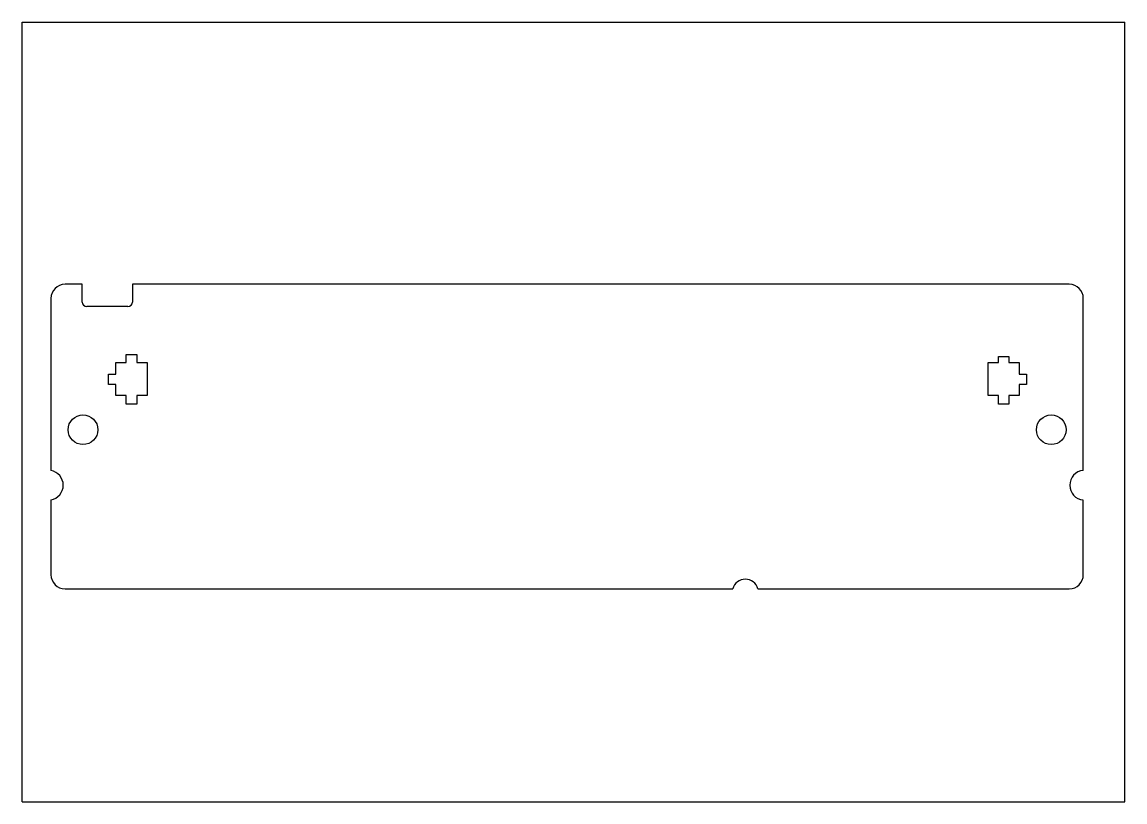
# Model space of a CAD drawing. Header units: millimetres. Extents: x 0 to 297, y 0 to 210.
import ezdxf

# ---------------------------------------------------------------- set-up
doc = ezdxf.new("R2010")
doc.units = ezdxf.units.MM
doc.header["$LTSCALE"] = 16.335
doc.layers.get('0').update_dxf_attribs({"linetype": 'CONTINUOUS'})
doc.layers.add('02___PRT_ALL_AXES', color=7, linetype='CONTINUOUS')

msp = doc.modelspace()

# ---------------------------------------------------------------- linework, layer by layer
at = {"color": 7, "linetype": 'CONTINUOUS'}
for p, q in [((0, 0), (0, 210)), ((0, 210), (297, 210)), ((297, 0), (297, 210)), ((16.22, 139.39), (11.59, 139.39)), ((16.22, 134.59), (16.22, 139.39)), ((29.71, 139.39), (29.71, 134.59)), ((281.99, 139.39), (29.71, 139.39)), ((28.51, 133.39), (17.42, 133.39)), ((28.08, 118.37), (28.08, 120.46)), ((28.08, 120.46), (30.88, 120.46)), ((30.88, 120.46), (30.88, 118.37)), ((262.94, 119.96), (265.74, 119.96)), ((262.94, 118.37), (262.94, 119.96)), ((265.74, 119.96), (265.74, 118.37)), ((25.28, 115.19), (25.28, 118.37)), ((25.28, 118.37), (28.08, 118.37)), ((30.88, 118.37), (33.68, 118.37)), ((33.68, 118.37), (33.68, 109.46)), ((260.14, 118.37), (262.94, 118.37)), ((260.14, 109.46), (260.14, 118.37)), ((265.74, 118.37), (268.54, 118.37)), ((268.54, 118.37), (268.54, 115.19)), ((23.31, 112.39), (23.31, 115.19)), ((23.31, 115.19), (25.28, 115.19)), ((268.54, 115.19), (270.51, 115.19)), ((270.51, 115.19), (270.51, 112.39)), ((25.28, 112.39), (23.31, 112.39)), ((25.28, 109.46), (25.28, 112.39)), ((270.51, 112.39), (268.54, 112.39)), ((268.54, 112.39), (268.54, 109.46)), ((28.08, 109.46), (25.28, 109.46)), ((28.08, 107.12), (28.08, 109.46)), ((30.88, 107.12), (28.08, 107.12)), ((30.88, 109.46), (30.88, 107.12)), ((33.68, 109.46), (30.88, 109.46)), ((262.94, 109.46), (260.14, 109.46)), ((262.94, 107.12), (262.94, 109.46)), ((265.74, 107.12), (262.94, 107.12)), ((268.54, 109.46), (265.74, 109.46)), ((265.74, 109.46), (265.74, 107.12)), ((0, 0), (297, 0))]:
    msp.add_line(p, q, dxfattribs=at)
for centre in [(16.41, 100.23), (277.17, 100.23)]:
    msp.add_circle(centre, 4, dxfattribs=at)
for centre, radius, start, end in [((11.59, 135.59), 3.8, 90, 180), ((281.99, 135.59), 3.8, 0, 90), ((17.42, 134.59), 1.2, 180, 270), ((28.51, 134.59), 1.2, 270, 360), ((11.59, 61.19), 3.8, 180, 270), ((281.99, 61.19), 3.8, 270, 360)]:
    msp.add_arc(centre, radius, start, end, dxfattribs=at)
at = {"layer": '02___PRT_ALL_AXES', "color": 7, "linetype": 'CONTINUOUS'}
for p, q in [((7.79, 135.59), (7.79, 89.22)), ((285.79, 89.27), (285.79, 135.59)), ((7.79, 81.35), (7.79, 61.19)), ((285.79, 61.19), (285.79, 81.3)), ((11.59, 57.39), (191.41, 57.39)), ((198.18, 57.39), (281.99, 57.39))]:
    msp.add_line(p, q, dxfattribs=at)
for centre, radius, start, end in [((7.09, 85.29), 4, 280.0787, 79.9213), ((286.14, 85.29), 4, 95.0198, 264.9802), ((194.79, 56.49), 3.5, 14.8765, 165.1235)]:
    msp.add_arc(centre, radius, start, end, dxfattribs=at)

doc.saveas('drawing.dxf')
